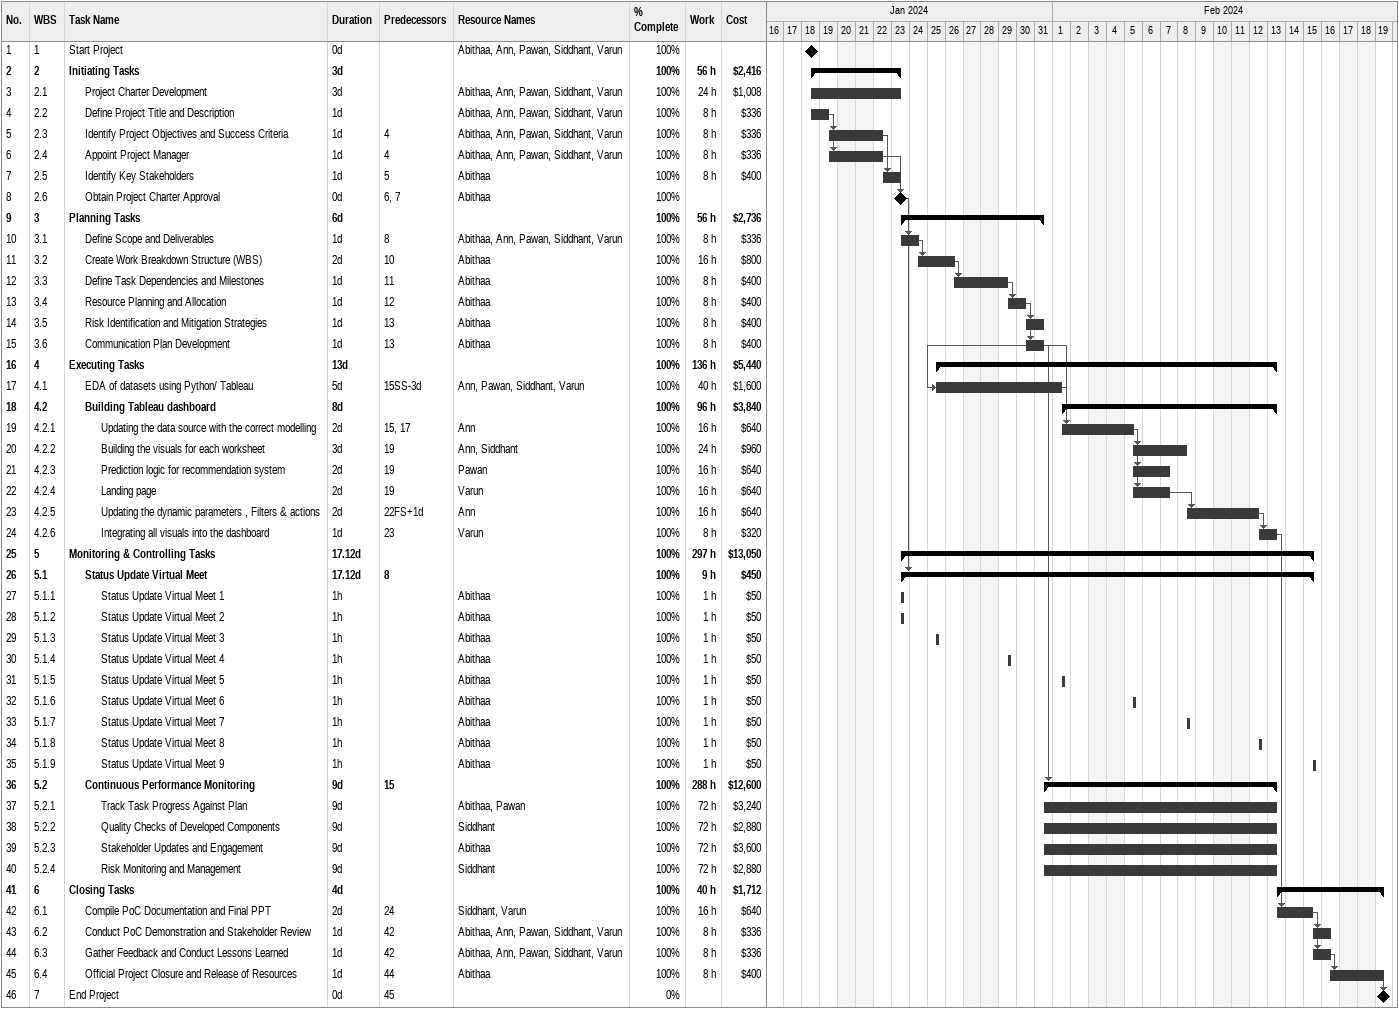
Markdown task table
| ID | WBS | Task | Duration | Start | Finish | Predecessors | Resources | % complete | Work (h) | Cost ($) |
|---|---|---|---|---|---|---|---|---|---|---|
| 1 | 1 | Start Project | 0d | 2024-01-18 | 2024-01-18 |  | Abithaa, Ann, Pawan, Siddhant, Varun | 100 |  |  |
| 2 | 2 | **Initiating Tasks** | 3d | 2024-01-18 | 2024-01-23 |  |  | 100 | 56 | 2416 |
| 3 | 2.1 | Project Charter Development | 3d | 2024-01-18 | 2024-01-23 |  | Abithaa, Ann, Pawan, Siddhant, Varun | 100 | 24 | 1008 |
| 4 | 2.2 | Define Project Title and Description | 1d | 2024-01-18 | 2024-01-19 |  | Abithaa, Ann, Pawan, Siddhant, Varun | 100 | 8 | 336 |
| 5 | 2.3 | Identify Project Objectives and Success Criteria | 1d | 2024-01-19 | 2024-01-22 | 4 | Abithaa, Ann, Pawan, Siddhant, Varun | 100 | 8 | 336 |
| 6 | 2.4 | Appoint Project Manager | 1d | 2024-01-19 | 2024-01-22 | 4 | Abithaa, Ann, Pawan, Siddhant, Varun | 100 | 8 | 336 |
| 7 | 2.5 | Identify Key Stakeholders | 1d | 2024-01-22 | 2024-01-23 | 5 | Abithaa | 100 | 8 | 400 |
| 8 | 2.6 | Obtain Project Charter Approval | 0d | 2024-01-23 | 2024-01-23 | 6, 7 | Abithaa | 100 |  |  |
| 9 | 3 | **Planning Tasks** | 6d | 2024-01-23 | 2024-01-31 |  |  | 100 | 56 | 2736 |
| 10 | 3.1 | Define Scope and Deliverables | 1d | 2024-01-23 | 2024-01-24 | 8 | Abithaa, Ann, Pawan, Siddhant, Varun | 100 | 8 | 336 |
| 11 | 3.2 | Create Work Breakdown Structure (WBS) | 2d | 2024-01-24 | 2024-01-26 | 10 | Abithaa | 100 | 16 | 800 |
| 12 | 3.3 | Define Task Dependencies and Milestones | 1d | 2024-01-26 | 2024-01-29 | 11 | Abithaa | 100 | 8 | 400 |
| 13 | 3.4 | Resource Planning and Allocation | 1d | 2024-01-29 | 2024-01-30 | 12 | Abithaa | 100 | 8 | 400 |
| 14 | 3.5 | Risk Identification and Mitigation Strategies | 1d | 2024-01-30 | 2024-01-31 | 13 | Abithaa | 100 | 8 | 400 |
| 15 | 3.6 | Communication Plan Development | 1d | 2024-01-30 | 2024-01-31 | 13 | Abithaa | 100 | 8 | 400 |
| 16 | 4 | **Executing Tasks** | 13d | 2024-01-25 | 2024-02-13 |  |  | 100 | 136 | 5440 |
| 17 | 4.1 | EDA of datasets using Python/ Tableau | 5d | 2024-01-25 | 2024-02-01 | 15SS-3d | Ann, Pawan, Siddhant, Varun | 100 | 40 | 1600 |
| 18 | 4.2 | **Building Tableau dashboard** | 8d | 2024-02-01 | 2024-02-13 |  |  | 100 | 96 | 3840 |
| 19 | 4.2.1 | Updating the data source with the correct modelling | 2d | 2024-02-01 | 2024-02-05 | 15, 17 | Ann | 100 | 16 | 640 |
| 20 | 4.2.2 | Building the visuals for each worksheet | 3d | 2024-02-05 | 2024-02-08 | 19 | Ann, Siddhant | 100 | 24 | 960 |
| 21 | 4.2.3 | Prediction logic for recommendation system | 2d | 2024-02-05 | 2024-02-07 | 19 | Pawan | 100 | 16 | 640 |
| 22 | 4.2.4 | Landing page | 2d | 2024-02-05 | 2024-02-07 | 19 | Varun | 100 | 16 | 640 |
| 23 | 4.2.5 | Updating the dynamic parameters , Filters & actions | 2d | 2024-02-08 | 2024-02-12 | 22FS+1d | Ann | 100 | 16 | 640 |
| 24 | 4.2.6 | Integrating all visuals into the dashboard | 1d | 2024-02-12 | 2024-02-13 | 23 | Varun | 100 | 8 | 320 |
| 25 | 5 | **Monitoring & Controlling Tasks** | 17.12d | 2024-01-23 | 2024-02-15 |  |  | 100 | 297 | 13050 |
| 26 | 5.1 | **Status Update Virtual Meet** | 17.12d | 2024-01-23 | 2024-02-15 | 8 |  | 100 | 9 | 450 |
| 27 | 5.1.1 | Status Update Virtual Meet 1 | 1h | 2024-01-23 | 2024-01-23 |  | Abithaa | 100 | 1 | 50 |
| 28 | 5.1.2 | Status Update Virtual Meet 2 | 1h | 2024-01-23 | 2024-01-23 |  | Abithaa | 100 | 1 | 50 |
| 29 | 5.1.3 | Status Update Virtual Meet 3 | 1h | 2024-01-25 | 2024-01-25 |  | Abithaa | 100 | 1 | 50 |
| 30 | 5.1.4 | Status Update Virtual Meet 4 | 1h | 2024-01-29 | 2024-01-29 |  | Abithaa | 100 | 1 | 50 |
| 31 | 5.1.5 | Status Update Virtual Meet 5 | 1h | 2024-02-01 | 2024-02-01 |  | Abithaa | 100 | 1 | 50 |
| 32 | 5.1.6 | Status Update Virtual Meet 6 | 1h | 2024-02-05 | 2024-02-05 |  | Abithaa | 100 | 1 | 50 |
| 33 | 5.1.7 | Status Update Virtual Meet 7 | 1h | 2024-02-08 | 2024-02-08 |  | Abithaa | 100 | 1 | 50 |
| 34 | 5.1.8 | Status Update Virtual Meet 8 | 1h | 2024-02-12 | 2024-02-12 |  | Abithaa | 100 | 1 | 50 |
| 35 | 5.1.9 | Status Update Virtual Meet 9 | 1h | 2024-02-15 | 2024-02-15 |  | Abithaa | 100 | 1 | 50 |
| 36 | 5.2 | **Continuous Performance Monitoring** | 9d | 2024-01-31 | 2024-02-13 | 15 |  | 100 | 288 | 12600 |
| 37 | 5.2.1 | Track Task Progress Against Plan | 9d | 2024-01-31 | 2024-02-13 |  | Abithaa, Pawan | 100 | 72 | 3240 |
| 38 | 5.2.2 | Quality Checks of Developed Components | 9d | 2024-01-31 | 2024-02-13 |  | Siddhant | 100 | 72 | 2880 |
| 39 | 5.2.3 | Stakeholder Updates and Engagement | 9d | 2024-01-31 | 2024-02-13 |  | Abithaa | 100 | 72 | 3600 |
| 40 | 5.2.4 | Risk Monitoring and Management | 9d | 2024-01-31 | 2024-02-13 |  | Siddhant | 100 | 72 | 2880 |
| 41 | 6 | **Closing Tasks** | 4d | 2024-02-13 | 2024-02-19 |  |  | 100 | 40 | 1712 |
| 42 | 6.1 | Compile PoC Documentation and Final PPT | 2d | 2024-02-13 | 2024-02-15 | 24 | Siddhant, Varun | 100 | 16 | 640 |
| 43 | 6.2 | Conduct PoC Demonstration and Stakeholder Review | 1d | 2024-02-15 | 2024-02-16 | 42 | Abithaa, Ann, Pawan, Siddhant, Varun | 100 | 8 | 336 |
| 44 | 6.3 | Gather Feedback and Conduct Lessons Learned | 1d | 2024-02-15 | 2024-02-16 | 42 | Abithaa, Ann, Pawan, Siddhant, Varun | 100 | 8 | 336 |
| 45 | 6.4 | Official Project Closure and Release of Resources | 1d | 2024-02-16 | 2024-02-19 | 44 | Abithaa | 100 | 8 | 400 |
| 46 | 7 | End Project | 0d | 2024-02-19 | 2024-02-19 | 45 |  | 0 |  |  |
